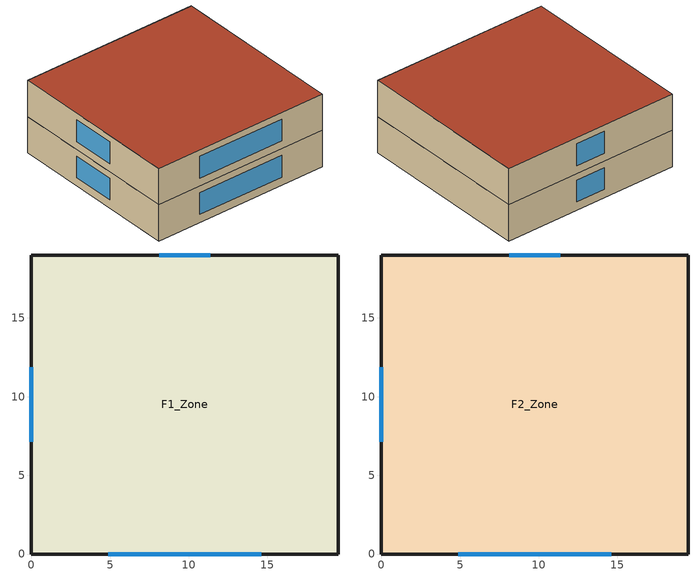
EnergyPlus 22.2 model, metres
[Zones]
F1_Zone
 floor ground (Slab_Cons): 0,19 19.5,19 19.5,0 0,0 z0
 wall outside (ExtWall_Cons): 0,0 19.5,0 19.5,19 0,19 0,0 z0:4
 window (Win_Cons): 4.88,0 14.62,0 / 11.38,19 8.12,19 / 0,11.88 0,7.12 z0.9:3.3
F2_Zone
 floor to F1_Zone (IntFloor_Cons): 0,19 19.5,19 19.5,0 0,0 z4
 wall outside (ExtWall_Cons): 0,0 19.5,0 19.5,19 0,19 0,0 z4:8
 window (Win_Cons): 4.88,0 14.62,0 / 11.38,19 8.12,19 / 0,11.88 0,7.12 z4.9:7.3
 roof outside (Roof_Cons): 0,0 19.5,0 19.5,19 0,19 z8
[Building]
T3-dev-01: -20, Suburbs, 0.04, 0.4, FullExterior, 25, 6
[Material]
Concrete200: MediumRough, 0.2032, 1.311, 2240, 836.8, 0.9, 0.7, 0.7
Gypsum13: MediumRough, 0.0127, 0.16, 784.9, 830, 0.9, 0.7, 0.7
Membrane10: MediumRough, 0.0095, 0.16, 1121.3, 1460, 0.9, 0.7, 0.7
MetalDeck: MediumRough, 0.0015, 45.006, 7680, 418.4, 0.9, 0.7, 0.7
Concrete100: MediumRough, 0.1016, 1.311, 2240, 836.8, 0.9, 0.7, 0.7
Carpet: MediumRough, 0.0127, 0.06, 288, 1380, 0.9, 0.7, 0.7
WallIns: MediumRough, 0.03951, 0.049, 265, 836.8, 0.9, 0.7, 0.7
RoofIns: MediumRough, 0.11603, 0.049, 265, 836.8, 0.9, 0.7, 0.7
[Construction]
ExtWall_Cons: Concrete200, WallIns, Gypsum13
Roof_Cons: Membrane10, RoofIns, MetalDeck
Slab_Cons; IntFloor_Cons: Concrete100, Carpet
Win_Cons: Glazing
[WindowMaterial:SimpleGlazingSystem]
Glazing: 2.2, 0.42, 0.49
[Zone]
F1_Zone; F2_Zone: 0, 0, 0, 0, 1, 1, autocalculate, autocalculate
[People]
F1_Zone_People: F1_Zone, OCC_SCH, Area/Person, , , 19, 0.3, autocalculate, ACTIVITY_SCH
F2_Zone_People: F2_Zone, OCC_SCH, Area/Person, , , 19, 0.3, autocalculate, ACTIVITY_SCH
[Lights]
F1_Zone_Lights: F1_Zone, LTG_SCH, Watts/Area, , 10, , 0, 0, 0, 1
F2_Zone_Lights: F2_Zone, LTG_SCH, Watts/Area, , 10, , 0, 0, 0, 1
[ElectricEquipment]
F1_Zone_Equip: F1_Zone, EQP_SCH, Watts/Area, , 7.4, , 0, 0, 0
F2_Zone_Equip: F2_Zone, EQP_SCH, Watts/Area, , 7.4, , 0, 0, 0
[ZoneInfiltration:DesignFlowRate]
F1_Zone_Infil: F1_Zone, ALWAYS_ON, AirChanges/Hour, , , , 0.15, 1, 0, 0, 0
F2_Zone_Infil: F2_Zone, ALWAYS_ON, AirChanges/Hour, , , , 0.15, 1, 0, 0, 0
[HVACTemplate:Thermostat]
Tstat: HTGSETP_SCH, , CLGSETP_SCH
[HVACTemplate:Zone:PTHP]
F1_Zone; F2_Zone: Tstat, autosize, autosize, , , , Flow/Person, 0.003, , , , , DrawThrough, 0.7, 150, 0.9, SingleSpeedDX, , autosize, autosize, 3.4, SingleSpeedDXHeatPump, , autosize, 3.1, -8, 5, , , , Electric, , autosize, 21
[Schedule:Compact]
ALWAYS_ON: Fraction, Through: 12/31, For: AllDays, Until: 24:00, 1
OCC_SCH: Fraction, Through: 12/31, For: Weekdays SummerDesignDay WinterDesignDay, Until: 08:00, 0, Until: 18:00, 1, Until: 24:00, 0, For: AllOtherDays, Until: 24:00, 0
LTG_SCH: Fraction, Through: 12/31, For: Weekdays SummerDesignDay WinterDesignDay, Until: 08:00, 0.15, Until: 18:00, 0.8, Until: 24:00, 0.15, For: AllOtherDays, Until: 24:00, 0.15
EQP_SCH: Fraction, Through: 12/31, For: Weekdays SummerDesignDay WinterDesignDay, Until: 08:00, 0.3, Until: 18:00, 0.95, Until: 24:00, 0.3, For: AllOtherDays, Until: 24:00, 0.3
HTGSETP_SCH: Temperature, Through: 12/31, For: Weekdays SummerDesignDay WinterDesignDay, Until: 08:00, 17, Until: 18:00, 21, Until: 24:00, 17, For: AllOtherDays, Until: 24:00, 17
CLGSETP_SCH: Temperature, Through: 12/31, For: Weekdays SummerDesignDay WinterDesignDay, Until: 08:00, 28.5, Until: 18:00, 24.5, Until: 24:00, 28.5, For: AllOtherDays, Until: 24:00, 28.5
ACTIVITY_SCH: Any, Through: 12/31, For: AllDays, Until: 24:00, 130
